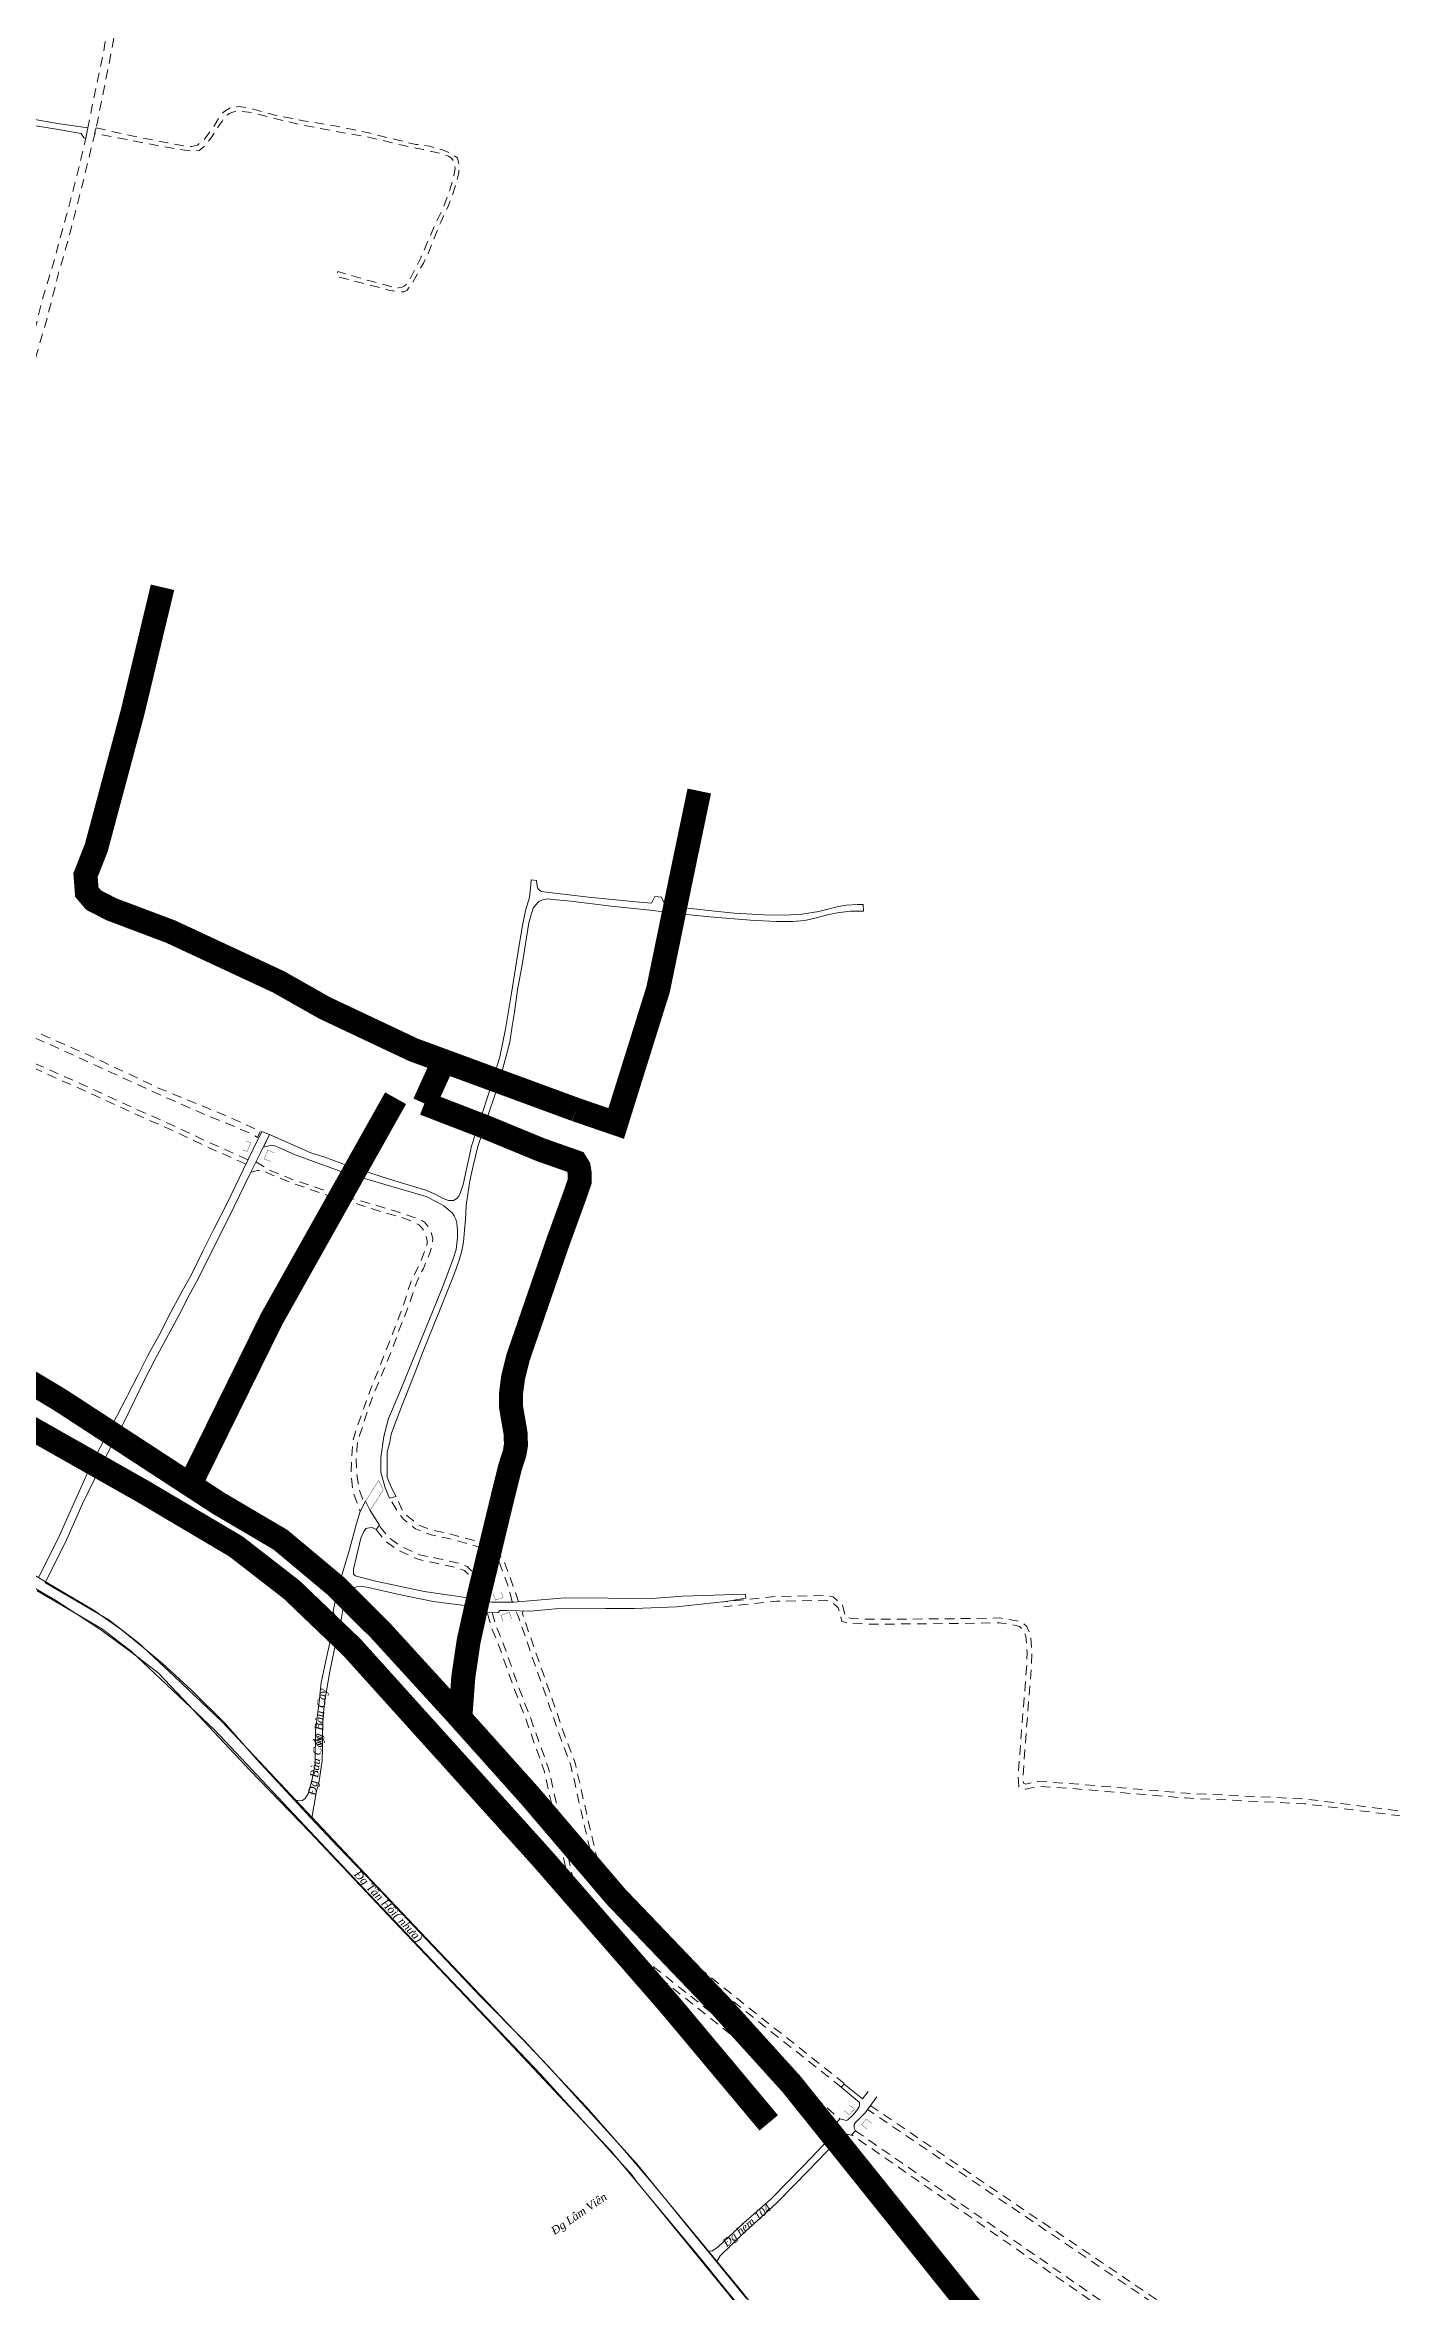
# Model space of a CAD drawing. Header units: metres. Extents: x 556238 to 587446, y 1177111 to 1219372.
# Drawn here: x 571210 to 572051, y 1207273 to 1208676 of the extents above; entities that cross this region are included whole.
import ezdxf

# ---------------------------------------------------------------- set-up
doc = ezdxf.new("R2010")
doc.units = ezdxf.units.M
doc.header["$MEASUREMENT"] = 0
for name, pattern in [('ACAD_ISO03W100', [30, 12, -18]), ('DASHED2', [0.375, 0.25, -0.125]), ('Xr_Nen GT$0$MON', [10, 6, -4])]:
    doc.linetypes.add(name, pattern=pattern)
for name, color, linetype, lineweight in [('Pipe Existing_DTDH', 4, 'ACAD_ISO03W100', 40), ('Xr_Nen GT$0$CAU-CONG', 4, 'Continuous', 0), ('Xr_Nen GT$0$DUONG BT-NEN BT', 38, 'Continuous', 0), ('Xr_Nen GT$0$DUONG NHUA', 38, 'Continuous', 0), ('Xr_Nen GT$0$DUONG_DA', 38, 'Xr_Nen GT$0$MON', 0)]:
    doc.layers.add(name, color=color, linetype=linetype, lineweight=lineweight)
doc.styles.add('Xr_Nen GT$0$ROMANC', font='romanc.shx')

# ---------------------------------------------------------------- blocks, each defined once
blk = doc.blocks.new('DTDH_EXISTING_PIPE')
at = {"layer": 'Pipe Existing_DTDH', "color": 3, "linetype": 'DASHED2', "ltscale": 200, "const_width": 15, "elevation": 0.8, "flags": 128}
for points in [[(-6225.9, 7995), (-6327.5, 8032.4), (-6383, 8058.6), (-6411.8, 8074.9), (-6479.2, 8106.3), (-6516.1, 8120.2), (-6527.2, 8125.9), (-6531.5, 8131), (-6532.3, 8141.6), (-6525.6, 8158.6), (-6502.9, 8243.3), (-6484.2, 8321.4)], [(-6148.9, 8194.1), (-6159.2, 8144.8), (-6174.6, 8070.2), (-6200.8, 7986.4), (-6225.9, 7995)], [(-6308.6, 8025.4), (-6320.6, 7998.9)], [(-6467, 7760.7), (-6416.1, 7864.1), (-6338.6, 8002.2)], [(-6298.2, 7615), (-6296.3, 7640.5), (-6293, 7662.9), (-6287, 7689.8), (-6271, 7756), (-6267.2, 7771.3), (-6264.2, 7780.6), (-6263.4, 7785.7), (-6263.7, 7793.1), (-6264.7, 7798.9), (-6266.6, 7809.9), (-6266.4, 7818.6), (-6265.2, 7827.7), (-6262, 7840.5), (-6237.3, 7912.1), (-6226.8, 7941), (-6223.7, 7949.9), (-6223.6, 7955.2), (-6224.2, 7959), (-6226.2, 7962.3), (-6247.8, 7969.9), (-6282.5, 7984.2), (-6320.6, 7998.9)], [(-5781.9, 6999.1), (-5828.3, 7057.2), (-5878.2, 7121.5), (-5952.9, 7213.6), (-6091.3, 7386.2), (-6135.2, 7434.7), (-6200.9, 7503.3), (-6254.5, 7566.1), (-6302, 7619.2), (-6348.4, 7670), (-6376.2, 7697.6), (-6410.5, 7726.3), (-6449.4, 7749.2), (-6547.8, 7813.4), (-6609.6, 7850.6)], [(-6105.5, 7362), (-6167.8, 7436.4), (-6247, 7527.3), (-6365.8, 7659), (-6403.5, 7695.1), (-6438.3, 7722.1), (-6496.1, 7756.3), (-6635.1, 7835)]]:
    blk.add_lwpolyline(points, dxfattribs=at)

msp = doc.modelspace()

# ---------------------------------------------------------------- linework, layer by layer
at = {"layer": 'Xr_Nen GT$0$CAU-CONG', "color": 0, "const_width": 0.2, "flags": 128}
for points in [[(571335.83463, 1207991.18067), (571338.87607, 1207990.12366), (571336.53289, 1207984.66383), (571333.45352, 1207985.70201)], [(571351.4202, 1207978.37936), (571347.05374, 1207980.06499), (571349.51845, 1207985.42206), (571353.50581, 1207983.86183)]]:
    msp.add_lwpolyline(points, dxfattribs=at)
at = {"layer": 'Xr_Nen GT$0$CAU-CONG', "const_width": 0.2, "flags": 128}
msp.add_lwpolyline([(571410.49078, 1207766.22425), (571418.68706, 1207779.14456), (571421.50549, 1207773.12321), (571413.28867, 1207760.32751)], close=True, dxfattribs=at)
for points in [[(571490.20319, 1207708.13368), (571491.62534, 1207704.33834), (571496.39021, 1207705.94504), (571495.26791, 1207709.72886)], [(571496.44771, 1207690.88267), (571495.01228, 1207694.72689), (571500.3075, 1207696.76048), (571501.80237, 1207692.53134)], [(571709.46742, 1207385.38175), (571712.73598, 1207382.8794), (571715.91949, 1207386.27249), (571712.43879, 1207388.98688)], [(571723.65294, 1207373.9787), (571720.26951, 1207376.52112), (571723.28075, 1207380.12244), (571726.81119, 1207377.4213)]]:
    msp.add_lwpolyline(points, dxfattribs=at)
at = {"layer": 'Xr_Nen GT$0$DUONG BT-NEN BT', "flags": 128}
for points in [[(571170.17374, 1208630.92671), (571216.07682, 1208623.5012), (571232.94102, 1208620.5997), (571234.51948, 1208617.91847), (571235.67706, 1208617.60306), (571237.0574, 1208624.23869), (571218.13127, 1208626.91692), (571193.31144, 1208631.167)], [(571365.54424, 1207579.80728), (571368.99667, 1207578.99196), (571371.06803, 1207579.24287), (571372.76295, 1207580.4345), (571374.77149, 1207583.69587), (571377.21953, 1207592.41367), (571378.91832, 1207601.34512), (571379.23217, 1207623.17113), (571381.43231, 1207640.647), (571382.8158, 1207652.77883), (571388.09241, 1207677.76866), (571391.42234, 1207694.16398), (571390.60641, 1207696.04552), (571390.29255, 1207697.48806), (571393.30693, 1207712.18403), (571400.40193, 1207736.03662), (571404.73722, 1207752.30984), (571407.12461, 1207759.79275), (571410.49078, 1207766.22425), (571413.28867, 1207760.32751), (571419.30221, 1207751.26305), (571417.04239, 1207748.37798), (571414.53154, 1207749.69501), (571412.71121, 1207749.50691), (571410.63986, 1207749.0679), (571409.32161, 1207747.24906), (571407.62693, 1207743.10966), (571402.97875, 1207723.74724), (571403.04157, 1207720.54866), (571403.98314, 1207719.41974), (571415.97204, 1207716.34647), (571447.10597, 1207709.82381), (571475.94771, 1207705.59858), (571489.3805, 1207703.02712), (571503.12714, 1207703.02712), (571535.04704, 1207705.72608), (571589.2462, 1207705.34387), (571608.47869, 1207706.9129), (571647.64703, 1207708.04183), (571648.0237, 1207705.47037), (571635.59531, 1207703.40062), (571604.77523, 1207700.13925), (571578.4603, 1207699.05369), (571560.42113, 1207699.1196), (571529.09898, 1207698.93149), (571513.51148, 1207697.42616), (571499.19994, 1207697.92787), (571494.36669, 1207697.80247), (571493.23666, 1207696.54814), (571485.39048, 1207696.48544), (571483.75837, 1207699.55861), (571452.66117, 1207703.5726), (571430.47953, 1207708.09712), (571412.27607, 1207712.23652), (571407.12896, 1207712.98913), (571404.74374, 1207712.73833), (571402.42135, 1207711.6721), (571400.09871, 1207709.03794), (571398.5862, 1207705.38934), (571396.45202, 1207699.4938), (571395.32224, 1207692.09313), (571392.43084, 1207679.9603), (571388.22192, 1207659.7482), (571385.08141, 1207641.66735), (571383.94704, 1207632.22768), (571383.57036, 1207620.0603), (571383.69431, 1207612.01238), (571383.44303, 1207603.98439), (571382.81531, 1207599.9704), (571381.55916, 1207591.23006), (571379.73884, 1207584.1429), (571378.3556, 1207576.46327), (571378.04174, 1207574.51893), (571377.16299, 1207569.1879), (571377.16299, 1207567.61997), (571365.76983, 1207579.75401)], [(571724.48737, 1207397.31977), (571720.911, 1207392.68737), (571709.38672, 1207401.88595), (571707.66474, 1207400.09916), (571718.97132, 1207390.49412), (571719.05467, 1207388.95413), (571718.76305, 1207387.70541), (571717.13843, 1207385.37454), (571714.93056, 1207382.58583), (571711.76469, 1207379.71388), (571710.84825, 1207379.21448), (571706.81884, 1207380.23312), (571704.86419, 1207377.95731), (571704.00911, 1207376.99529), (571705.05047, 1207374.91412), (571705.09227, 1207373.12442), (571692.5897, 1207359.95832), (571684.08584, 1207350.95346), (571663.49233, 1207329.86404), (571646.57184, 1207314.98898), (571630.73403, 1207300.39937), (571626.72951, 1207297.64332), (571624.48008, 1207297.85145), (571630.02054, 1207291.15021), (571632.10326, 1207294.64647), (571645.30844, 1207307.63268), (571667.10857, 1207327.6742), (571687.82482, 1207348.55538), (571691.91753, 1207352.94949), (571706.00243, 1207367.40597), (571708.88151, 1207370.12207), (571710.58948, 1207370.49667), (571712.17253, 1207370.57991), (571713.50552, 1207370.12207), (571714.08853, 1207370.37177), (571716.54648, 1207372.78588), (571715.71315, 1207374.36753), (571715.79651, 1207375.57459), (571715.79651, 1207376.82321), (571716.62959, 1207377.94703), (571722.62815, 1207384.06552), (571729.8732, 1207393.92427)]]:
    msp.add_lwpolyline(points, dxfattribs=at)
msp.add_lwpolyline([(571350.53396, 1207995.15741), (571376.28569, 1207983.84751), (571384.37445, 1207981.25652), (571401.38071, 1207975.13612), (571428.78243, 1207966.39638), (571448.07895, 1207960.39016), (571454.34884, 1207957.68308), (571458.64499, 1207955.51758), (571462.36053, 1207954.00934), (571465.49548, 1207954.048), (571467.54654, 1207955.32417), (571468.65313, 1207956.53082), (571469.35261, 1207958.04517), (571471.52883, 1207964.02514), (571476.739, 1207988.03979), (571482.3372, 1208005.18753), (571487.82184, 1208022.37624), (571494.3174, 1208043.79739), (571497.97423, 1208061.02927), (571501.86205, 1208084.85702), (571505.78804, 1208109.5087), (571508.31629, 1208124.86955), (571510.37847, 1208135.18914), (571512.9072, 1208143.36246), (571513.41242, 1208147.20668), (571513.72313, 1208151.24511), (571513.95629, 1208154.35154), (571517.25964, 1208153.88559), (571517.6484, 1208150.46846, 0.403348151), (571521.92328, 1208146.93494), (571549.84012, 1208143.5123), (571581.53435, 1208140.32365), (571589.16139, 1208139.7386), (571591.29895, 1208144.00991), (571595.37958, 1208143.50509), (571597.71115, 1208138.3795), (571610.12288, 1208136.85704), (571624.73499, 1208135.18734), (571640.66872, 1208133.63412), (571659.30467, 1208132.42367), (571672.86769, 1208132.19069), (571683.10827, 1208132.93229), (571693.75645, 1208134.60199), (571705.84272, 1208137.63079), (571710.985, 1208138.61328), (571717.70816, 1208139.04047), (571721.43892, 1208139.04047), (571721.47782, 1208134.80792), (571713.51108, 1208134.84679), (571705.07777, 1208133.83715), (571699.17079, 1208132.51692), (571696.83897, 1208131.89561), (571691.20404, 1208130.42003), (571684.93197, 1208129.05331), (571677.19838, 1208128.2379), (571667.05518, 1208128.27676), (571651.02648, 1208129.13094), (571627.90327, 1208131.11134), (571613.03167, 1208132.51391), (571586.2166, 1208135.6592), (571563.9632, 1208137.99608), (571538.70243, 1208141.02488), (571529.58173, 1208141.80785), (571524.17972, 1208142.39039), (571521.34268, 1208141.88557), (571518.73905, 1208140.75945), (571516.83464, 1208138.74029), (571515.20254, 1208136.60463), (571514.15128, 1208133.40876), (571512.59673, 1208127.50651), (571510.41809, 1208114.47794), (571508.35785, 1208101.25504), (571505.48095, 1208085.70268), (571503.49729, 1208071.66187), (571502.02055, 1208062.94587), (571500.5827, 1208053.00529), (571497.93896, 1208042.73357), (571495.60569, 1208034.29121), (571491.48327, 1208020.44972), (571487.05206, 1208007.46832), (571483.55349, 1207996.46252), (571480.71476, 1207987.7385), (571477.75909, 1207975.61008), (571475.66043, 1207966.25184), (571474.29821, 1207958.07682), (571473.28609, 1207950.84051), (571472.85771, 1207942.16989), (571472.35249, 1207935.41336), (571471.65229, 1207927.8971), (571470.6421, 1207922.53843), (571469.04672, 1207916.81257), (571465.35486, 1207906.98847), (571456.69347, 1207885.09646), (571446.53528, 1207859.79553), (571441.5445, 1207846.68151), (571432.44361, 1207824.05841), (571428.7056, 1207814.2854), (571426.58761, 1207807.93613), (571425.58829, 1207802.99925), (571424.03084, 1207796.77448), (571423.96851, 1207788.55768), (571424.09221, 1207781.06296), (571426.83333, 1207774.15338), (571429.5138, 1207769.13857), (571425.52668, 1207768.14256), (571422.66089, 1207774.49193), (571419.98211, 1207784.20264), (571420.04203, 1207793.1431), (571421.84882, 1207806.58875), (571424.90404, 1207817.89004), (571431.57018, 1207833.51441), (571443.97465, 1207864.00474), (571458.87017, 1207900.34222), (571465.1664, 1207917.56538), (571467.03553, 1207923.47895), (571467.84904, 1207930.78717), (571467.97347, 1207935.45583), (571467.41293, 1207939.87548), (571466.91448, 1207942.3654), (571465.85524, 1207944.35743), (571464.54714, 1207946.22485), (571459.30508, 1207950.67905), (571454.88184, 1207953.16898), (571448.40272, 1207956.46812), (571435.38212, 1207960.26526), (571413.3701, 1207966.69887), (571394.55559, 1207972.30123), (571366.55661, 1207982.65198), (571354.53267, 1207987.94304), (571351.72922, 1207988.69004), (571346.68311, 1207987.38283)], format="xyb", close=True, dxfattribs=at)
at = {"layer": 'Xr_Nen GT$0$DUONG NHUA', "flags": 128}
for points in [[(571350.53396, 1207995.15741), (571345.63112, 1207997.14743), (571340.26897, 1207986.01071), (571333.9812, 1207973.12937), (571323.9431, 1207952.39934), (571316.01163, 1207936.57083), (571309.07416, 1207922.88409), (571301.54086, 1207907.40935), (571295.89917, 1207897.32534), (571288.76986, 1207884.26391), (571281.52216, 1207869.86211), (571274.58517, 1207857.23829), (571268.44068, 1207845.01902), (571254.81025, 1207818.82124), (571239.77048, 1207790.29159), (571228.96549, 1207766.14733), (571218.44706, 1207742.75709), (571206.22887, 1207718.39528)], [(571350.53396, 1207995.15741), (571348.09987, 1207990.74921), (571344.76814, 1207983.8295), (571338.47793, 1207970.94316), (571328.42848, 1207950.1897), (571320.47665, 1207934.32056), (571313.55215, 1207920.6594), (571305.97403, 1207905.09259), (571300.27544, 1207894.90688), (571294.14191, 1207882.61374), (571285.94775, 1207867.53353), (571279.01115, 1207854.9104), (571272.89218, 1207842.7419), (571259.86047, 1207816.10485), (571244.97679, 1207787.5777), (571233.52748, 1207764.1008), (571222.96384, 1207740.61003), (571210.69826, 1207716.15374)], [(571620.94599, 1207291.64111), (571564.01877, 1207360.17748), (571492.8827, 1207435.61351), (571428.03705, 1207504.03741), (571375.53137, 1207559.58376), (571338.23603, 1207598.1749), (571296.64189, 1207642.50892), (571280.87004, 1207658.98397), (571263.7739, 1207671.94173), (571244.56121, 1207686.26781), (571216.45881, 1207704.60517), (571168.67428, 1207732.04586)], [(571204.37448, 1207719.49286), (571240.30928, 1207698.27944), (571257.91088, 1207686.08661), (571273.73662, 1207673.0336), (571283.67615, 1207664.80318), (571302.04004, 1207647.83433), (571322.87806, 1207627.36512), (571342.6711, 1207604.84679), (571358.46881, 1207587.63054), (571375.9844, 1207568.73427), (571393.2011, 1207550.50979), (571416.05467, 1207526.67923), (571440.33014, 1207501.10146), (571460.83401, 1207479.44412), (571482.57205, 1207456.55048), (571509.30884, 1207429.44023), (571525.18097, 1207412.36681), (571548.59122, 1207387.61336), (571572.23124, 1207360.53366), (571590.08363, 1207339.43242), (571610.17507, 1207315.30569), (571644.20161, 1207273.79423), (571667.99506, 1207244.23391)], [(571660.68791, 1207242.93291), (571635.66368, 1207273.16231), (571620.94599, 1207291.64111)]]:
    msp.add_lwpolyline(points, dxfattribs=at)
at = {"layer": 'Xr_Nen GT$0$DUONG NHUA'}
for points in [[(571642.98266, 1207263.61206), (571606.95153, 1207307.85946), (571580.02781, 1207341.00178), (571577.01043, 1207345.00936), (571519.72394, 1207408.13826), (571447.65658, 1207483.68204), (571408.95868, 1207524.55186), (571316.05753, 1207623.27916), (571286.34218, 1207651.48155), (571264.20593, 1207672.34979), (571246.13416, 1207686.11854), (571205.3439, 1207710.13036)], [(571210.118, 1207715.44032), (571250.04372, 1207691.93753), (571268.74017, 1207677.69334), (571291.15172, 1207656.56647), (571321.01867, 1207628.21974), (571370.24281, 1207575.90836), (571373.90832, 1207572.01314), (571414.04746, 1207529.35615), (571452.7294, 1207488.50237), (571524.84862, 1207412.90647), (571580.04828, 1207352.07723), (571612.38126, 1207312.275), (571648.37451, 1207268.07568)]]:
    msp.add_lwpolyline(points, dxfattribs=at)
at = {"layer": 'Xr_Nen GT$0$DUONG_DA', "flags": 128}
for points in [[(571138.17482, 1208178.39093), (571137.83487, 1208177.80969), (571137.52271, 1208177.63961), (571136.82758, 1208177.41285), (571135.99063, 1208177.41285), (571134.64291, 1208177.65374), (571126.69863, 1208179.87914), (571111.20052, 1208184.51744), (571095.39146, 1208189.00179), (571079.80637, 1208193.96993), (571064.60328, 1208197.83348), (571047.79852, 1208202.9138), (571031.60288, 1208208.74584), (571017.28119, 1208213.75644), (571009.45724, 1208216.11636), (571007.09836, 1208217.35366), (571002.30231, 1208222.20441), (570997.74619, 1208225.00083), (570984.12374, 1208231.66772), (570979.62222, 1208234.45422), (570978.37139, 1208236.06142), (570977.94566, 1208238.66954), (570978.22883, 1208243.78001), (570980.53287, 1208257.69352), (570981.40655, 1208266.0277), (570985.23976, 1208285.0625), (570996.62655, 1208321.48832), (571006.97103, 1208357.75289), (571014.64252, 1208387.68882), (571020.39753, 1208412.91122), (571025.16458, 1208435.41212), (571037.71717, 1208483.74892), (571040.97123, 1208496.55353), (571038.06702, 1208497.24996), (571035.51147, 1208486.28171), (571023.64966, 1208438.96116), (571019.17182, 1208418.43936), (571012.54603, 1208389.91131), (571004.29177, 1208356.33009), (570998.94484, 1208338.95448), (570992.60706, 1208315.94185), (570985.2888, 1208318.95953), (570953.98333, 1208329.57961), (570926.72247, 1208337.78158), (570901.45735, 1208344.57146), (570867.97372, 1208355.33137), (570841.25674, 1208362.06316), (570831.01398, 1208364.32923), (570830.31693, 1208360.73121), (570838.50644, 1208359.8607), (570867.48856, 1208352.43248), (570896.55693, 1208343.59669), (570923.91274, 1208335.8783), (570953.22007, 1208327.62265), (570980.53891, 1208318.43338), (570990.93533, 1208313.55859), (570986.05327, 1208297.8604), (570980.94216, 1208282.6557), (570978.32331, 1208268.63692), (570975.06973, 1208249.45549), (570973.90805, 1208240.34435), (570973.73336, 1208232.8935), (570973.50093, 1208230.68823), (570971.46823, 1208229.29548), (570969.20309, 1208228.71514), (570964.96324, 1208228.25089), (570954.68304, 1208228.54106), (570934.00617, 1208231.67483), (570918.12946, 1208232.20108), (570906.62959, 1208232.89741), (570902.54461, 1208216.78865), (570898.97718, 1208194.80729), (570896.74732, 1208185.00473), (570893.7745, 1208183.51953), (570889.01784, 1208184.85619), (570870.58581, 1208200.15404), (570781.20061, 1208278.19258), (570695.08735, 1208353.28917), (570633.05023, 1208405.07104), (570603.37589, 1208437.39603), (570602.22049, 1208434.0383), (570613.99943, 1208420.71915), (570625.90111, 1208408.40763), (570630.50821, 1208403.74589), (570651.5069, 1208386.71073), (570668.77387, 1208371.77738), (570689.19728, 1208354.09577), (570712.13251, 1208334.42144), (570745.62098, 1208305.8991), (570773.56705, 1208281.38955), (570798.9467, 1208259.80564), (570832.90848, 1208229.9855), (570862.90441, 1208203.42923), (570887.23738, 1208182.53153), (570894.83446, 1208176.91945), (570901.94952, 1208170.80095), (570912.44717, 1208162.06011), (570919.28244, 1208158.01346), (570931.17977, 1208153.75968), (570961.23562, 1208144.65395), (570995.3733, 1208133.68401), (571044.80106, 1208117.76305), (571083.36898, 1208105.04357), (571115.69479, 1208094.3664), (571137.35261, 1208084.37904), (571157.00624, 1208075.81299), (571187.64269, 1208063.02309), (571230.47341, 1208043.70725), (571273.06348, 1208024.10704), (571295.65297, 1208014.0076), (571313.16227, 1208006.47061), (571330.19148, 1207999.53629), (571338.53128, 1207995.86515), (571342.9637, 1207993.41769), (571344.79175, 1207997.32221), (571322.01163, 1208007.62047), (571280.59001, 1208024.50028), (571240.68765, 1208043.42609), (571207.52319, 1208058.0787), (571184.77714, 1208070.40203), (571135.46923, 1208091.05695), (571133.44498, 1208091.67545), (571128.87727, 1208093.72336), (571125.83196, 1208095.77127), (571125.305, 1208097.46812), (571125.42218, 1208099.34055), (571125.42218, 1208102.79273), (571128.46725, 1208116.83575), (571134.6777, 1208140.85591), (571140.77121, 1208167.68371), (571145.86855, 1208191.99894), (571150.96637, 1208209.94157), (571160.51303, 1208239.86277), (571164.73355, 1208261.02501), (571170.24066, 1208287.03198), (571176.10005, 1208313.21945), (571179.03059, 1208325.3081), (571181.31578, 1208333.99045), (571185.70953, 1208363.09022), (571187.70092, 1208391.79456), (571191.56675, 1208418.22251), (571193.56031, 1208434.70287), (571196.66553, 1208453.21662), (571203.87047, 1208478.87423), (571211.13654, 1208503.71512), (571218.98755, 1208534.2416), (571226.66557, 1208561.37019), (571235.80704, 1208597.74824), (571242.19363, 1208624.00561), (571247.35162, 1208649.90812), (571252.51008, 1208675.69413), (571257.48975, 1208704.75595), (571262.64604, 1208731.88273), (571265.81119, 1208741.79717), (571267.27513, 1208744.48872), (571269.03191, 1208746.8877), (571270.37891, 1208748.17499), (571273.71681, 1208749.69635), (571278.86996, 1208751.97834), (571281.6809, 1208753.32412), (571284.96033, 1208754.90387), (571287.59561, 1208757.47844), (571290.58849, 1208761.48762), (571291.58418, 1208765.64204), (571293.22378, 1208771.84438), (571295.15621, 1208786.35535), (571296.33142, 1208798.04156), (571297.09299, 1208808.41624), (571296.44884, 1208817.36862), (571294.34052, 1208824.64439), (571292.70092, 1208833.3042), (571291.64531, 1208842.7006), (571292.17227, 1208857.21168), (571294.69207, 1208883.62711), (571297.03742, 1208914.38257), (571300.43403, 1208943.2084), (571302.83712, 1208974.20104), (571305.47386, 1209005.37266), (571308.58005, 1209034.90794), (571310.27933, 1209050.44398)], [(571306.07766, 1209051.79436), (571304.07806, 1209027.07708), (571301.90329, 1209002.76855), (571299.16, 1208979.67059), (571296.12943, 1208948.07267), (571293.1583, 1208919.89829), (571290.81537, 1208890.22418), (571287.55744, 1208856.89497), (571286.86908, 1208836.081), (571288.06894, 1208825.52051), (571291.2696, 1208816.01103), (571292.18363, 1208810.70224), (571292.35493, 1208805.62172), (571291.72818, 1208796.12225), (571289.50002, 1208781.05207), (571288.29799, 1208773.13216), (571287.09813, 1208765.93953), (571284.58437, 1208761.94366), (571282.07062, 1208759.08954), (571277.67155, 1208757.03452), (571271.38716, 1208754.23739), (571265.03875, 1208750.04561), (571262.58225, 1208746.73476), (571260.86824, 1208743.25262), (571258.52241, 1208733.19045), (571254.40554, 1208715.01264), (571250.97341, 1208697.1213), (571246.51539, 1208669.57984), (571239.71419, 1208637.97041), (571237.0574, 1208624.23869), (571235.67706, 1208617.60306), (571229.99284, 1208593.43476), (571223.70459, 1208569.76657), (571215.69845, 1208540.44694), (571208.72788, 1208517.23859), (571200.72803, 1208485.52098), (571193.01208, 1208458.99768), (571188.78093, 1208439.32535), (571185.29371, 1208414.28875), (571182.37888, 1208392.91778), (571180.37856, 1208371.08085), (571178.32169, 1208347.24359), (571176.49002, 1208334.36275), (571174.20483, 1208325.40065), (571170.03142, 1208304.19595), (571164.7147, 1208281.62093), (571161.91246, 1208268.46104), (571159.22716, 1208259.0422), (571156.59646, 1208243.54503), (571151.6238, 1208226.05203), (571144.82187, 1208205.1367), (571138.17482, 1208178.39093), (571138.17482, 1208178.39093)], [(571335.69666, 1207976.76808), (571312.31483, 1207987.19508), (571286.68597, 1207999.2662), (571265.6382, 1208008.43958), (571235.79987, 1208022.27697), (571208.805, 1208034.24667), (571184.06368, 1208044.54998), (571171.84081, 1208049.57643), (571143.74538, 1208062.15552), (571112.10996, 1208076.68015), (571104.5494, 1208079.81037), (571083.59069, 1208087.12823), (571037.63263, 1208101.66299), (570993.31828, 1208116.01479), (570956.39586, 1208128.08839), (570926.50281, 1208137.58285), (570906.45142, 1208144.28702), (570896.03637, 1208151.70288), (570885.09376, 1208160.89968), (570862.2486, 1208179.98031), (570832.94982, 1208204.0659), (570805.51128, 1208227.53847), (570782.41952, 1208247.72847), (570754.97633, 1208271.17278), (570731.72868, 1208291.44392), (570708.64646, 1208311.11196), (570685.31433, 1208331.08009), (570660.41739, 1208352.55705), (570636.08785, 1208373.36235), (570606.05071, 1208398.3743), (570592.9177, 1208410.56088), (570589.50432, 1208414.29279)], [(571336.91851, 1207979.50799), (571313.56504, 1207989.92234), (571287.92469, 1208001.99887), (571266.86873, 1208011.17582), (571237.03904, 1208025.0092), (571209.98983, 1208037.003), (571185.21084, 1208047.32199), (571173.02454, 1208052.3334), (571144.98424, 1208064.88781), (571113.31006, 1208079.43024), (571105.61851, 1208082.61469), (571084.53766, 1208089.9752), (571038.54711, 1208104.52023), (570994.24665, 1208118.86754), (570957.31615, 1208130.94377), (570927.43257, 1208140.43523), (570907.82703, 1208146.99033), (570897.87445, 1208154.0769), (570887.02041, 1208163.19925), (570864.16274, 1208182.29034), (570834.87764, 1208206.36468), (570807.47375, 1208229.80761), (570784.38122, 1208249.99827), (570756.9365, 1208273.4439), (570733.68741, 1208293.71629), (570710.59464, 1208313.39333), (570687.26944, 1208333.35552), (570662.37205, 1208354.83286), (570638.02265, 1208375.65515), (570608.03228, 1208400.62815), (570595.04841, 1208412.67634), (570591.718, 1208416.31753)], [(571342.04653, 1207978.26237), (571349.75451, 1207973.35984), (571363.91238, 1207967.49255), (571383.80062, 1207960.74664), (571394.51017, 1207957.28153), (571411.68677, 1207952.55348), (571428.66645, 1207947.57523), (571440.26926, 1207943.61412), (571444.47431, 1207942.22187), (571447.2362, 1207940.53134), (571449.32617, 1207938.04511), (571451.34727, 1207934.17906), (571452.51668, 1207930.25091), (571452.14315, 1207926.36011), (571450.99862, 1207922.43196), (571449.10702, 1207917.25047), (571446.59375, 1207911.60694), (571442.63563, 1207903.56183), (571439.00151, 1207892.75775), (571435.64162, 1207883.54545), (571431.38534, 1207872.86367), (571427.00439, 1207860.99347), (571421.72705, 1207847.82266), (571416.0264, 1207834.08053), (571412.19319, 1207824.04589), (571408.35902, 1207811.90105), (571406.78901, 1207807.21226), (571405.61959, 1207803.50787), (571405.09602, 1207798.22332), (571404.67295, 1207793.9471), (571404.92181, 1207786.89379), (571405.02136, 1207782.8164), (571405.86652, 1207777.48557), (571407.03497, 1207771.80268), (571408.65234, 1207767.65086), (571409.92129, 1207765.31378), (571407.12461, 1207759.79275), (571404.24819, 1207767.82484), (571402.58105, 1207772.52374), (571401.48485, 1207782.3856), (571401.70907, 1207792.52009), (571402.62986, 1207804.06838), (571405.3932, 1207813.05662), (571409.4255, 1207824.37943), (571413.63201, 1207835.8551), (571418.48604, 1207848.20428), (571423.43961, 1207860.82409), (571430.13619, 1207877.7036), (571434.39199, 1207889.48195), (571438.94859, 1207903.72329), (571443.67843, 1207912.8137), (571448.21015, 1207924.34375), (571448.90672, 1207927.00395), (571448.9565, 1207928.84373), (571448.4839, 1207930.90717), (571447.66169, 1207933.57699), (571445.79546, 1207936.83385), (571443.73038, 1207938.82277), (571439.79448, 1207940.96854), (571432.72799, 1207943.52929), (571420.08021, 1207947.01442), (571405.59133, 1207951.8192), (571387.96508, 1207956.77371), (571364.93731, 1207964.74), (571350.51801, 1207970.64515), (571347.80589, 1207972.13687), (571345.11841, 1207972.88267), (571343.17777, 1207972.78321), (571341.26177, 1207972.33579), (571338.9976, 1207971.81364)], [(572759.53103, 1207910.56108), (572755.14057, 1207906.63511), (572747.58287, 1207906.40626), (572733.26325, 1207909.24317), (572674.42194, 1207925.67172), (572623.42337, 1207933.5815), (572544.3484, 1207951.6123), (572487.79788, 1207963.06067), (572421.2329, 1207971.70325), (572410.21515, 1207974.03452), (572405.00748, 1207972.14241), (572403.07081, 1207966.6348), (572401.42867, 1207935.83811), (572401.04191, 1207923.35275), (572400.41488, 1207899.66989), (572400.03926, 1207881.9058), (572398.41486, 1207854.05802), (572395.29823, 1207838.98614), (572392.91306, 1207829.09591), (572387.51854, 1207824.60416), (572378.61928, 1207822.03017), (572360.95617, 1207824.97161), (572347.53073, 1207828.23117), (572339.07947, 1207829.51062), (572333.36783, 1207829.51062), (572328.30945, 1207823.34937), (572322.89779, 1207807.90029), (572320.26604, 1207782.4349), (572312.1325, 1207767.49482), (572307.42117, 1207759.16629), (572298.84218, 1207753.32177), (572296.5178, 1207724.22533), (572295.00709, 1207691.64472), (572292.94803, 1207676.03315), (572288.5899, 1207671.46087), (572276.90685, 1207668.9594), (572256.08445, 1207668.83331), (572247.7615, 1207665.42506), (572242.27106, 1207657.60758), (572239.83304, 1207634.63623), (572236.70391, 1207612.62535), (572233.81051, 1207594.03639), (572227.45361, 1207558.66623), (572224.28204, 1207551.7819), (572217.76674, 1207551.51554), (572198.4269, 1207554.02515), (572142.93722, 1207561.22402), (572077.40652, 1207569.9669), (571997.26595, 1207580.14704), (571923.09347, 1207583.72261), (571871.21864, 1207588.00767), (571848.56201, 1207589.90734), (571830.51613, 1207591.10942), (571823.05192, 1207589.41791), (571821.47244, 1207589.99058), (571821.10274, 1207593.74616), (571823.23049, 1207622.17238), (571826.56115, 1207663.80628), (571826.80163, 1207671.65399), (571825.90337, 1207682.42475), (571823.52475, 1207687.97029), (571820.39733, 1207690.52696), (571817.4072, 1207691.4323), (571806.72502, 1207693.21122), (571779.04093, 1207692.73429), (571741.7992, 1207692.42379), (571723.00204, 1207692.42379), (571714.42197, 1207692.89142), (571710.46999, 1207693.58087), (571708.46014, 1207701.24172), (571702.56502, 1207706.41806), (571697.44826, 1207707.24188), (571667.32281, 1207706.60483), (571633.92893, 1207703.19685)], [(572761.53075, 1207908.32477), (572756.32482, 1207903.66959), (572747.33359, 1207903.39733), (572732.56735, 1207906.32273), (572673.78644, 1207922.73441), (572622.8593, 1207930.63312), (572543.71721, 1207948.67923), (572487.30651, 1207960.09929), (572420.72846, 1207968.74356), (572410.43337, 1207970.92193), (572407.36657, 1207969.80766), (572406.04365, 1207966.04547), (572404.42619, 1207935.71178), (572404.04068, 1207923.26661), (572403.41404, 1207899.59847), (572403.03741, 1207881.7867), (572401.39702, 1207853.66484), (572398.22614, 1207838.33055), (572395.59644, 1207827.42642), (572388.95547, 1207821.89681), (572378.79844, 1207818.95902), (572360.35506, 1207822.0304), (572346.95118, 1207825.28472), (572338.85367, 1207826.51062), (572334.78638, 1207826.51062), (572330.96517, 1207821.85628), (572325.84566, 1207807.24122), (572323.18834, 1207781.52849), (572314.75568, 1207766.03895), (572309.68807, 1207757.08062), (572301.71828, 1207751.65112), (572299.51226, 1207724.03635), (572297.99797, 1207691.37863), (572295.79439, 1207674.67124), (572290.12294, 1207668.72112), (572277.2334, 1207665.96132), (572256.68364, 1207665.83689), (572249.7115, 1207662.98179), (572245.17235, 1207656.5188), (572242.81067, 1207634.26668), (572239.67126, 1207612.18351), (572236.76941, 1207593.54029), (572230.33857, 1207557.75871), (572226.23871, 1207548.85938), (572217.63403, 1207548.5076), (572198.04085, 1207551.0501), (572142.54587, 1207558.24966), (572077.01913, 1207566.992), (571997.0043, 1207577.15616), (571922.8977, 1207580.72856), (571870.96983, 1207585.01801), (571848.33697, 1207586.91569), (571830.75287, 1207588.087), (571822.85669, 1207586.2976), (571818.67213, 1207587.81478), (571818.09171, 1207593.71091), (571820.23943, 1207622.40396), (571823.56482, 1207663.97194), (571823.7978, 1207671.57501), (571822.95424, 1207681.68992), (571821.05724, 1207686.11259), (571818.9589, 1207687.82799), (571816.72328, 1207688.50488), (571806.50261, 1207690.20694), (571779.07928, 1207689.7345), (571741.8117, 1207689.42379), (571722.92035, 1207689.42379), (571714.08135, 1207689.90553), (571708.05697, 1207690.95653), (571705.79119, 1207699.59286), (571701.23496, 1207703.59357), (571697.23984, 1207704.2368), (571667.50711, 1207703.60805), (571634.23351, 1207700.21235)], [(571502.04326, 1207703.36877), (571500.43846, 1207710.32182), (571497.30786, 1207719.30495), (571494.21544, 1207727.58615), (571490.07925, 1207732.53075), (571485.30301, 1207735.8994), (571478.87607, 1207738.3115), (571462.42021, 1207742.80306), (571451.53331, 1207745.13624), (571445.75366, 1207747.18145), (571441.78031, 1207748.946), (571434.46375, 1207754.73978), (571431.01205, 1207758.75006), (571425.52668, 1207768.14256)], [(571506.11398, 1207703.4491), (571503.3986, 1207710.94395), (571500.12987, 1207720.32345), (571496.84615, 1207729.11694), (571492.12874, 1207734.75635), (571486.71754, 1207738.57284), (571479.80009, 1207741.16903), (571463.13005, 1207745.71906), (571452.35143, 1207748.02903), (571446.86454, 1207749.97064), (571443.345, 1207751.53366), (571436.55067, 1207756.91389), (571433.46448, 1207760.49952), (571429.5138, 1207769.13857)], [(571417.04239, 1207748.37798), (571423.17142, 1207741.08689), (571430.79725, 1207735.47251), (571443.24812, 1207729.843), (571455.82414, 1207727.26573), (571467.74442, 1207724.53872), (571472.27976, 1207722.85439), (571474.5275, 1207720.5685), (571479.02998, 1207715.5055), (571481.19871, 1207704.42778)], [(571419.33881, 1207750.30839), (571425.23787, 1207743.29087), (571432.32129, 1207738.07582), (571444.17871, 1207732.71464), (571456.45988, 1207730.19779), (571468.60482, 1207727.41939), (571473.95047, 1207725.43413), (571476.71932, 1207722.61828), (571481.81658, 1207716.88646), (571484.14282, 1207705.00416)], [(571486.76524, 1207695.93074), (571488.96155, 1207687.45962), (571492.6431, 1207679.12154), (571497.7629, 1207664.75809), (571503.09591, 1207649.52), (571510.23302, 1207631.00748), (571515.70708, 1207615.54983), (571519.9025, 1207603.95996), (571522.13447, 1207597.76133), (571526.24128, 1207579.22562), (571530.47709, 1207558.9641), (571534.79726, 1207540.51892), (571537.43722, 1207528.58481), (571543.89028, 1207514.01205), (571547.33883, 1207508.44017), (571550.05849, 1207505.15548), (571553.15891, 1207501.72314), (571561.57787, 1207494.70863), (571574.943, 1207483.8899), (571596.89628, 1207466.34166), (571638.48456, 1207433.14097), (571658.46267, 1207417.03433), (571672.82658, 1207405.03703), (571683.48492, 1207396.26846), (571695.24983, 1207386.21492), (571704.86419, 1207377.95731)], [(571489.66923, 1207696.68366), (571491.80437, 1207688.44843), (571495.43197, 1207680.23254), (571500.59164, 1207665.75723), (571505.91199, 1207650.55533), (571513.0471, 1207632.04799), (571518.5315, 1207616.56114), (571522.72423, 1207604.9787), (571525.02198, 1207598.59738), (571529.17413, 1207579.85706), (571533.40624, 1207559.61321), (571537.72244, 1207541.185), (571540.30167, 1207529.52544), (571546.54982, 1207515.41541), (571549.78117, 1207510.19447), (571552.32802, 1207507.11849), (571555.24261, 1207503.89187), (571563.4819, 1207497.02706), (571576.82336, 1207486.22749), (571598.76943, 1207468.68502), (571640.36187, 1207435.481), (571660.36584, 1207419.35351), (571674.74117, 1207407.34669), (571685.41254, 1207398.56738), (571697.20163, 1207388.49319), (571706.81884, 1207380.23312)], [(571707.66474, 1207400.09916), (571651.02286, 1207444.95463), (571613.05656, 1207475.33357), (571580.31807, 1207501.66857), (571566.80023, 1207513.27325), (571562.80562, 1207517.12698), (571559.49962, 1207521.94417), (571556.46929, 1207527.72483), (571554.19642, 1207534.12478), (571547.09514, 1207563.90185), (571541.37661, 1207589.39419), (571538.51469, 1207601.7623), (571531.59438, 1207620.15956), (571525.91427, 1207636.65114), (571518.53198, 1207657.65882), (571505.63727, 1207694.9212), (571504.09698, 1207697.78323)], [(571709.5272, 1207402.45102), (571652.89126, 1207447.30178), (571614.9339, 1207477.67358), (571582.2358, 1207503.97609), (571568.82045, 1207515.49278), (571565.10721, 1207519.07507), (571562.07395, 1207523.49484), (571559.22511, 1207528.92928), (571557.07727, 1207534.97718), (571550.01798, 1207564.57817), (571544.30166, 1207590.06068), (571541.39263, 1207602.63238), (571534.41713, 1207621.17635), (571528.74769, 1207637.63693), (571521.36469, 1207658.64667), (571508.39338, 1207696.13038), (571509.09598, 1207697.56719)], [(571716.54648, 1207372.78588), (571900.69183, 1207245.37165), (571919.50295, 1207232.73371), (571933.84179, 1207222.94808), (571948.57519, 1207213.12549), (571964.42146, 1207202.87), (571978.29519, 1207193.50895), (571996.03644, 1207181.28969), (572013.35125, 1207168.85066), (572030.27149, 1207157.16286), (572049.09276, 1207144.79214), (572069.74474, 1207131.55944), (572089.8572, 1207117.54116), (572099.71071, 1207111.13269), (572121.15277, 1207096.46897), (572129.62449, 1207090.93592), (572137.11308, 1207084.84957), (572147.9734, 1207075.99485), (572166.82946, 1207059.42855), (572185.5106, 1207042.75497), (572199.38868, 1207030.74364), (572217.16762, 1207014.89541), (572236.52455, 1206998.83973), (572250.97163, 1206987.11276), (572262.11513, 1206979.98823), (572283.59149, 1206966.93181), (572305.24569, 1206953.24006), (572329.80167, 1206938.43451), (572349.94795, 1206925.31409), (572380.13766, 1206907.13908), (572407.20619, 1206890.82589), (572435.23924, 1206873.33069), (572459.33422, 1206858.48528), (572486.65186, 1206841.17107), (572504.39915, 1206829.73136), (572512.93877, 1206824.20252), (572515.41121, 1206823.66545), (572519.85425, 1206824.63211), (572528.09523, 1206828.14069), (572533.72074, 1206830.64674), (572533.72605, 1206831.91699), (572532.86615, 1206834.35153), (572519.1787, 1206843.58828), (572491.10843, 1206860.22028), (572465.25716, 1206875.9941), (572441.56011, 1206890.15651), (572412.16339, 1206907.97424), (572386.78108, 1206924.10433), (572350.56818, 1206946.87156), (572323.97104, 1206963.25336), (572289.94547, 1206983.44162), (572263.84049, 1207000.37241), (572257.49063, 1207004.72024), (572247.92391, 1207012.45345), (572238.0704, 1207020.97424), (572212.43682, 1207043.09883), (572184.65383, 1207067.82864), (572165.25511, 1207085.1149), (572152.59621, 1207096.69664), (572148.54724, 1207099.41754), (572125.49482, 1207115.95109), (572097.53667, 1207133.65783), (572069.32361, 1207152.97949), (572035.55125, 1207175.17429), (572004.97231, 1207196.60947), (571971.76991, 1207219.05278), (571934.66304, 1207243.43152), (571931.33093, 1207245.61545), (571724.10417, 1207386.07808)], [(571725.7874, 1207388.56137), (571933.01416, 1207248.09874), (571972.92096, 1207221.64687), (571986.92324, 1207211.84191), (572009.21288, 1207196.6919), (572033.12568, 1207179.77734), (572045.94308, 1207171.21869), (572060.24399, 1207162.33973), (572078.90917, 1207149.43566), (572096.98748, 1207137.18704), (572105.94025, 1207131.75595), (572117.75132, 1207123.72286), (572132.39194, 1207114.21257), (572147.28166, 1207103.50385), (572154.60861, 1207098.07186), (572161.56566, 1207091.92832), (572172.25153, 1207082.12607), (572180.65729, 1207074.87093), (572192.18108, 1207064.63727), (572203.14119, 1207054.78504), (572213.21916, 1207046.49192), (572224.26915, 1207036.70739), (572234.8881, 1207027.15053), (572243.88243, 1207019.42043), (572254.00631, 1207010.53655), (572259.25055, 1207006.46196), (572262.95425, 1207003.95731), (572267.08682, 1207001.06904), (572275.03883, 1206996.18954), (572285.54615, 1206989.52596), (572297.56743, 1206981.93428), (572310.24276, 1206974.49966), (572325.17742, 1206965.57702), (572344.25021, 1206953.96333), (572362.50731, 1206942.2599), (572373.01704, 1206935.95139), (572385.28646, 1206928.44786), (572404.17441, 1206916.51996), (572423.4922, 1206904.68201), (572442.63143, 1206893.29268), (572460.43647, 1206882.35759), (572477.6092, 1206871.57826), (572492.20464, 1206862.78874), (572513.28452, 1206850.1575), (572533.44022, 1206837.50654), (572538.50736, 1206834.35464), (572541.8368, 1206833.04161), (572544.83547, 1206832.82496), (572552.31416, 1206835.35185), (572562.93577, 1206840.55006), (572579.21356, 1206847.75962), (572596.9524, 1206853.28276), (572616.98947, 1206857.84404), (572633.13873, 1206861.59831), (572660.21426, 1206866.36612), (572704.60436, 1206874.89542), (572732.08146, 1206880.25159), (572734.2485, 1206881.05939), (572735.53582, 1206881.99481), (572736.12101, 1206883.04721), (572736.53079, 1206884.68436), (572738.57871, 1206906.78481), (572740.21541, 1206945.18273), (572739.27843, 1206978.32284), (572736.87823, 1207007.66431), (572733.18999, 1207038.10135), (572731.95993, 1207046.6657)], [(572677.64842, 1206085.0708), (572679.29841, 1206084.9487), (572680.39824, 1206085.25389), (572681.19242, 1206085.68129), (572681.80346, 1206086.41397), (572681.92572, 1206087.69604), (572682.53676, 1206096.85406), (572680.94598, 1206109.65998), (572678.31866, 1206127.73171), (572677.0944, 1206157.2099), (572675.93345, 1206184.8412), (572675.9349, 1206195.63126), (572678.37907, 1206207.90301), (572683.81732, 1206230.67585), (572687.36325, 1206253.952), (572689.07436, 1206272.20693), (572688.58606, 1206279.20966), (572689.56363, 1206285.49814), (572690.35806, 1206306.19522), (572692.19239, 1206320.02319), (572693.90327, 1206326.18956), (572696.95848, 1206329.91379), (572701.96907, 1206331.92855), (572714.37307, 1206334.2486), (572726.10489, 1206334.2486), (572742.88162, 1206333.23767), (572757.60753, 1206331.5892), (572765.91761, 1206331.406), (572772.02779, 1206332.07759), (572776.30509, 1206334.21445), (572778.50474, 1206335.80191), (572782.10987, 1206341.05241), (572783.69873, 1206346.73039), (572787.55827, 1206373.26011), (572787.19585, 1206384.23837), (572786.46279, 1206392.11431), (572781.75784, 1206410.06395), (572778.82078, 1206423.05236), (572777.78208, 1206429.58503), (572776.31548, 1206443.99364), (572774.85009, 1206457.76472), (572774.4838, 1206472.85643), (572773.44558, 1206493.51245), (572770.20384, 1206523.6499), (572767.635, 1206551.29242), (572765.12729, 1206576.54768), (572762.37699, 1206598.31289), (572761.09329, 1206600.53728), (572757.79381, 1206603.71202), (572745.8786, 1206614.7627), (572724.42036, 1206638.10947), (572703.50622, 1206659.32429), (572689.20798, 1206671.84013), (572658.27144, 1206701.00972), (572625.92654, 1206730.72189), (572585.39188, 1206769.3632), (572559.83054, 1206792.24942), (572548.76219, 1206801.10255), (572542.93252, 1206806.83171), (572541.78582, 1206810.17382), (572543.315, 1206813.89774), (572547.80636, 1206817.43076), (572551.24671, 1206820.96378), (572551.05559, 1206823.35094), (572549.14442, 1206826.97941), (572545.99063, 1206828.69819), (572542.35917, 1206828.69819), (572528.88458, 1206823.92386), (572509.38921, 1206813.89774), (572481.83963, 1206800.68607), (572430.4043, 1206779.07892), (572359.07711, 1206748.19475), (572288.51197, 1206716.2662), (572251.59427, 1206700.47506), (572242.89785, 1206695.79629), (572240.12654, 1206691.11742), (572239.17095, 1206686.05663), (572239.93542, 1206673.83436), (572241.74994, 1206655.63602), (572241.17538, 1206630.29703), (572243.27646, 1206608.87317), (572242.2252, 1206590.63517), (572240.50515, 1206581.56399), (572231.90416, 1206589.96678), (572237.16024, 1206591.97203), (572238.30694, 1206594.5501), (572238.88053, 1206598.46513), (572237.63815, 1206617.08505), (572237.44703, 1206633.60418), (572238.30863, 1206654.58782), (572236.68402, 1206675.69036), (572235.91762, 1206688.92247), (572237.73335, 1206695.89294), (572241.36481, 1206699.33051), (572253.88381, 1206706.11007), (572286.0893, 1206719.66921), (572338.99872, 1206743.33279), (572389.07473, 1206764.05341), (572455.63946, 1206793.89949), (572491.22803, 1206809.77968), (572509.48102, 1206818.08702), (572510.15706, 1206819.25531), (572509.58371, 1206822.78833), (572498.78476, 1206829.37689), (572446.87466, 1206863.00949), (572386.344, 1206899.43853), (572331.74667, 1206933.57936), (572266.45476, 1206973.34048), (572249.01335, 1206984.77748), (572237.73649, 1206994.32613), (572224.93093, 1207004.35225), (572202.56856, 1207024.21348), (572168.81094, 1207053.48654), (572146.92673, 1207073.15676), (572135.53003, 1207082.58601), (572125.78234, 1207090.12951), (572118.42374, 1207094.80838), (572091.76112, 1207113.04629), (572046.80951, 1207142.69665), (571990.49429, 1207181.03487), (571951.66761, 1207207.71854), (571893.92252, 1207245.67044), (571714.08853, 1207370.37177)]]:
    msp.add_lwpolyline(points, dxfattribs=at)
msp.add_lwpolyline([(571242.20547, 1208624.16147), (571266.28596, 1208618.78186), (571286.69826, 1208614.82096), (571299.77394, 1208612.45633), (571301.80761, 1208612.57522), (571305.59419, 1208613.46196), (571309.79489, 1208617.12729), (571315.53395, 1208624.81252), (571319.32078, 1208631.19715), (571321.92393, 1208634.27122), (571326.65715, 1208636.99062), (571331.33142, 1208637.58178), (571337.48461, 1208636.57685), (571354.02673, 1208632.155), (571371.71725, 1208628.54886), (571391.30129, 1208625.47479), (571412.33236, 1208621.14939), (571429.13543, 1208616.83381), (571441.85618, 1208613.87793), (571450.49437, 1208612.63652), (571458.58338, 1208610.49115), (571463.43499, 1208608.30381), (571467.87248, 1208605.34803), (571468.58234, 1208602.51034), (571468.99647, 1208599.73185), (571468.75993, 1208596.2439), (571466.98503, 1208589.32721), (571464.55705, 1208581.37455), (571462.01285, 1208575.04902), (571459.46865, 1208569.37373), (571457.45721, 1208565.17644), (571453.95719, 1208556.79509), (571449.87487, 1208546.09488), (571446.62057, 1208539.65115), (571439.69156, 1208527.09013), (571436.49669, 1208522.83375), (571434.30742, 1208521.82872), (571431.52668, 1208521.76962), (571424.90017, 1208522.77465), (571407.74193, 1208527.44491), (571392.26702, 1208531.41162), (571393.15447, 1208534.4857), (571414.80915, 1208528.10107), (571423.44734, 1208525.85463), (571428.5947, 1208524.43584), (571431.0205, 1208524.19935), (571433.38711, 1208524.61322), (571434.62974, 1208525.26348), (571436.22705, 1208526.74137), (571438.06138, 1208529.40167), (571444.98363, 1208542.93947), (571453.9985, 1208563.7895), (571459.38264, 1208575.13996), (571463.05856, 1208585.40497), (571465.54356, 1208593.74045), (571466.37181, 1208598.76548), (571466.01688, 1208602.5489), (571464.24198, 1208605.3275), (571462.2303, 1208606.50981), (571457.08295, 1208608.28328), (571446.43308, 1208610.64801), (571432.35156, 1208613.4856), (571413.15337, 1208618.2493), (571393.09624, 1208621.67815), (571367.65499, 1208626.64398), (571349.40369, 1208631.15258), (571337.27465, 1208634.04936), (571331.23985, 1208634.58142), (571328.22233, 1208634.10846), (571325.20481, 1208633.04434), (571322.7198, 1208631.03439), (571320.82652, 1208628.37408), (571317.33591, 1208623.05357), (571313.96346, 1208617.91035), (571310.87007, 1208613.73951), (571308.44427, 1208611.43388), (571306.49178, 1208610.01508), (571302.35003, 1208609.7786), (571297.43946, 1208610.19247), (571278.38794, 1208613.50302), (571259.12741, 1208617.35355), (571241.08173, 1208620.66421)], close=True, dxfattribs=at)

# ---------------------------------------------------------------- block references
at = {"layer": 'Pipe Existing_DTDH', "linetype": 'ByBlock'}
msp.add_blockref('DTDH_EXISTING_PIPE', (577767.86613, 1200015.74782, -0.796), dxfattribs=at)

# ---------------------------------------------------------------- texts
at = {"layer": 'Xr_Nen GT$0$DUONG BT-NEN BT', "char_height": 5, "width": 82.6404811, "attachment_point": 1, "style": 'Xr_Nen GT$0$ROMANC'}
for s, insert, rotation in [('\\pt45;{\\fTimes New Roman|b0|i1|c0|p18;Đg Bàu Cay}', (571374.47052, 1207582.74095), 83.08315646), ('\\pt45;{\\fTimes New Roman|b0|i1|c0|p18;Đg hẻm 104}', (571632.90092, 1207303.86083), 39.95587622)]:
    msp.add_mtext(s, dxfattribs=dict(at, insert=insert, rotation=rotation))
at = {"layer": 'Xr_Nen GT$0$DUONG NHUA', "insert": (571406.54547, 1207536.13513), "char_height": 5, "width": 82.6404811, "attachment_point": 1, "rotation": 313.26460561, "style": 'Xr_Nen GT$0$ROMANC'}
msp.add_mtext('\\pt45;{\\fTimes New Roman|b0|i1|c0|p18;Đg Tân Hội( nhựa)}', dxfattribs=at)
at = {"layer": 'Xr_Nen GT$0$DUONG_DA', "char_height": 5, "width": 82.6404811, "attachment_point": 1, "style": 'Xr_Nen GT$0$ROMANC'}
for s, insert, rotation in [('{\\fTimes New Roman|b0|i1|c0|p18;đg Bàu Cay}', (571377.54421, 1207613.91193), 83.90409947), ('\\pt45;{\\fTimes New Roman|b0|i1|c0|p18;Đg Lâm Viên}', (571525.7287, 1207311.76257), 34.24993205)]:
    msp.add_mtext(s, dxfattribs=dict(at, insert=insert, rotation=rotation))

doc.saveas('drawing.dxf')
